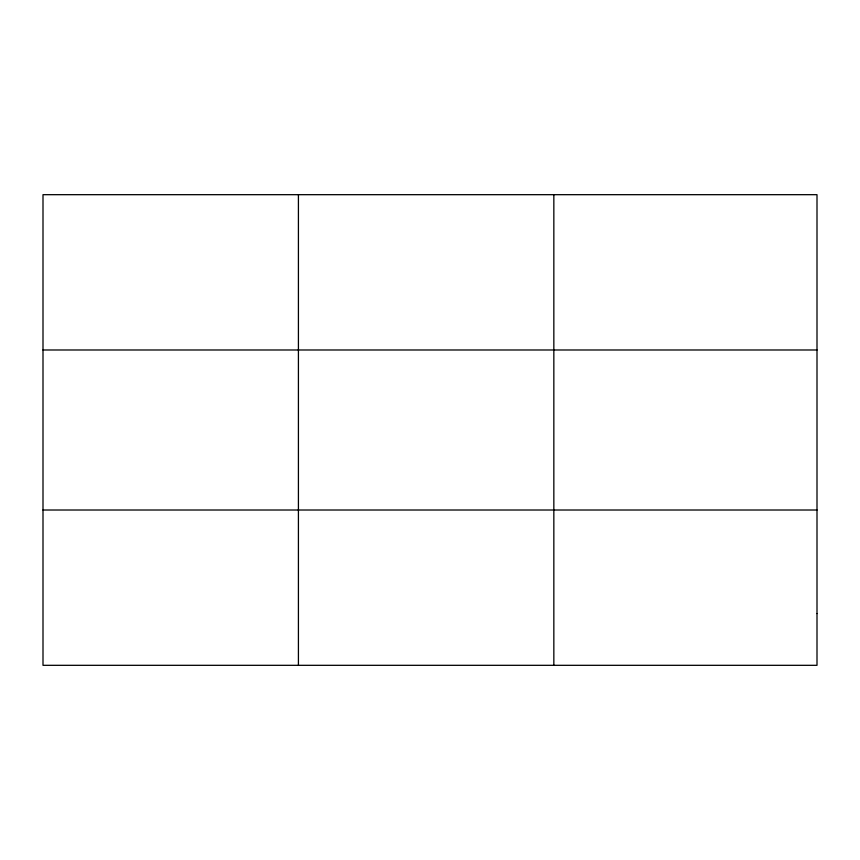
<?xml version="1.0" encoding="UTF-8"?>
<svg xmlns="http://www.w3.org/2000/svg" width="860" height="860" viewBox="0 0 860 860"><rect width="100%" height="100%" fill="white"/><g stroke="black" fill="none" stroke-linecap="round" stroke-linejoin="round"><path stroke-width="1.29" d="M298.42 665.317L298.42 194.682M553.84 665.317L553.84 194.682M43 349.988L817 349.988M43 510.012L817 510.012M817 613.545L817 665.317L43 665.317L43 194.682L817 194.682L817 613.545"/></g></svg>
